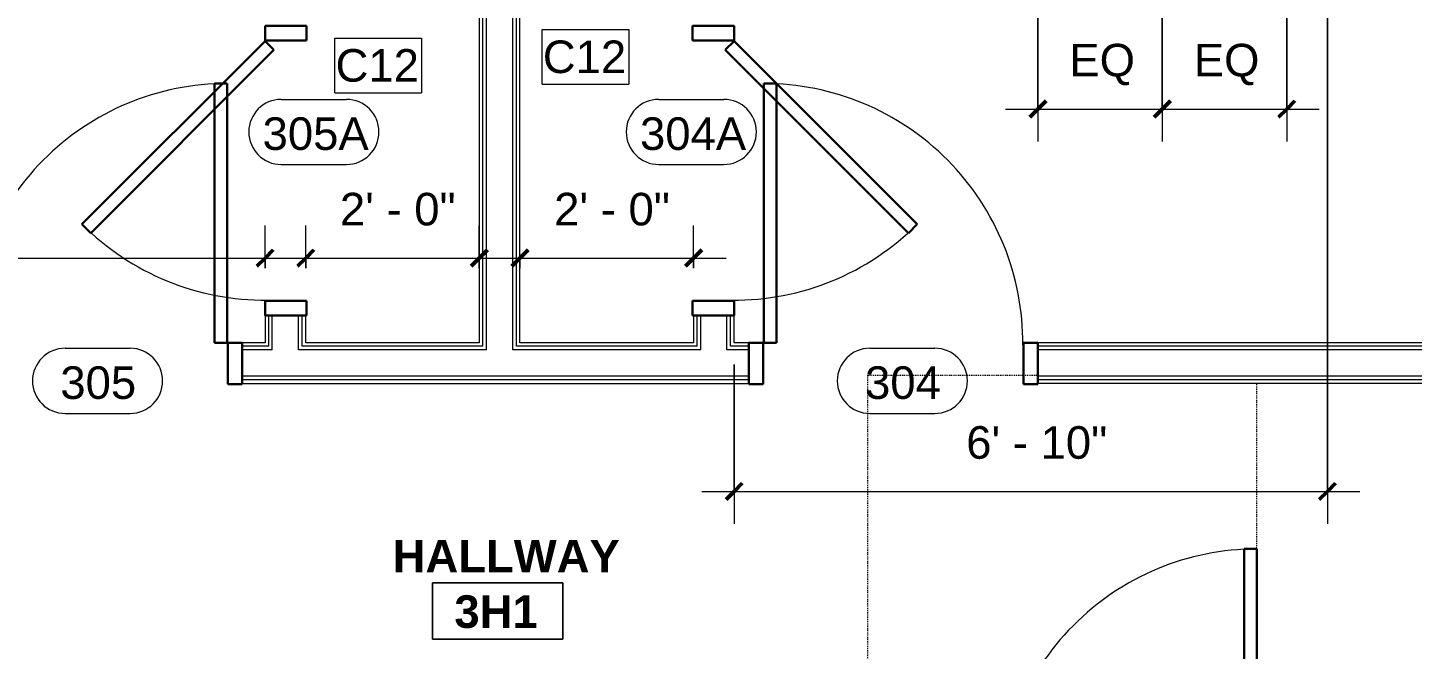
# Model space of a CAD drawing. Header units: inches. Extents: x -1176 to 1474, y -2632 to 978.
# Drawn here: x 744 to 935.5, y 368.3 to 454.2 of the extents above; entities that cross this region are included whole.
import ezdxf

# ---------------------------------------------------------------- set-up
doc = ezdxf.new("R2010")
doc.units = ezdxf.units.IN
doc.header["$MEASUREMENT"] = 0
doc.linetypes.add('Dash', pattern=[0.25, 0.125, -0.125])
for name, color, linetype, lineweight in [('A-ANNO-DIMS', 211, 'Continuous', 9), ('A-ANNO-DIMS-48', 211, 'Continuous', 9), ('A-ANNO-KEYN', 231, 'Continuous', 9), ('A-AREA-IDEN', 2, 'Continuous', 9), ('A-DOOR', 31, 'Continuous', 18), ('A-DOOR-FRAM', 31, 'Continuous', 30), ('A-DOOR-IDEN', 31, 'Continuous', 9), ('A-GENM', 13, 'Continuous', 18), ('A-WALL', 113, 'Continuous', 18), ('I-WALL', 2, 'Continuous', 18)]:
    doc.layers.add(name, color=color, linetype=linetype, lineweight=lineweight)
doc.styles.add('Arial', font='arial.ttf', dxfattribs={"height": 4.5})
doc.styles.add('Swis721 Lt BT', font='swissl.ttf', dxfattribs={"height": 4.5})
doc.styles.add('Swis721 Lt BT_B', font='', dxfattribs={"height": 4.5})
doc.styles.get('Swis721 Lt BT_B').set_extended_font_data('Swis721 Lt BT', bold=True)
doc.dimstyles.new('OTJ_-_3_32__Linear__1_2__Tolerance', dxfattribs={"dimscale": 12, "dimtxt": 4.748918, "dimasz": 0.1875, "dimexe": 0.375, "dimexo": 0.25, "dimgap": 0.25, "dimtad": 1, "dimdec": 1, "dimrnd": 0.5, "dimzin": 3, "dimdsep": 46, "dimlunit": 4, "dimtxsty": 'Swis721 Lt BT', "dimblk1": 'OBLIQUE', "dimblk2": 'OBLIQUE', "dimsah": 1, "dimcen": 0.09, "dimdle": 0.375, "dimazin": 0, "dimtfac": 1, "dimtdec": 4, "dimtix": 1, "dimtmove": 0, "dimatfit": 3, "dimfxl": 1, "dimtvp": 1, "dimfrac": 2, "dimtolj": 1, "dimtzin": 0, "dimarcsym": 2})
doc.dimstyles.new('OTJ_-_3_32__Linear__1_2__Tolerance_1', dxfattribs={"dimscale": 12, "dimtxt": 4.748918, "dimasz": 0.1875, "dimexe": 0.375, "dimexo": 0.25, "dimgap": 0.25, "dimtad": 1, "dimdec": 1, "dimrnd": 0.5, "dimzin": 3, "dimdsep": 46, "dimlunit": 4, "dimtxsty": 'Swis721 Lt BT', "dimblk1": 'OBLIQUE', "dimblk2": 'OBLIQUE', "dimsah": 1, "dimcen": 0.09, "dimdle": 0.375, "dimazin": 0, "dimtfac": 1, "dimtdec": 4, "dimtix": 1, "dimtmove": 2, "dimatfit": 3, "dimfxl": 1, "dimtvp": 1, "dimfrac": 2, "dimtolj": 1, "dimtzin": 0, "dimarcsym": 2})

# ---------------------------------------------------------------- blocks, each defined once
blk = doc.blocks.new('Single Flush - D2 3_ X 8_-8252907-3rd Floor Construction')
at = {"layer": 'A-DOOR', "lineweight": 30}
for p, q in [((-8.65, -26.9), (16.67, -1.58)), ((16.67, -1.58), (17.91, -2.81)), ((17.91, -2.81), (-7.42, -28.14)), ((-7.42, -28.14), (-8.65, -26.9))]:
    blk.add_line(p, q, dxfattribs=at)
at = {"layer": 'A-DOOR', "lineweight": 9}
blk.add_arc((17.91, -2.81), 35.81, 179.5, 225, dxfattribs=at)
at = {"layer": 'A-DOOR-FRAM'}
for p, q in [((-20, 2.94), (-20, -2.81)), ((-20, 2.94), (-18, 2.94)), ((-18, 2.94), (-18, -2.81)), ((18, 2.94), (18, -2.81)), ((18, 2.94), (20, 2.94)), ((20, 2.94), (20, -2.81)), ((-20, -2.81), (-18, -2.81)), ((18, -2.81), (20, -2.81))]:
    blk.add_line(p, q, dxfattribs=at)
blk = doc.blocks.new('Single Flush - D2 3_ X 8_-8252908-3rd Floor Construction')
at = {"layer": 'A-DOOR', "lineweight": 30}
for p, q in [((-7.42, 28.14), (-8.65, 26.9)), ((-8.65, 26.9), (16.67, 1.58)), ((17.91, 2.81), (-7.42, 28.14)), ((16.67, 1.58), (17.91, 2.81))]:
    blk.add_line(p, q, dxfattribs=at)
at = {"layer": 'A-DOOR', "lineweight": 9}
blk.add_arc((17.91, 2.81), 35.81, 135, 180.5, dxfattribs=at)
at = {"layer": 'A-DOOR-FRAM'}
for p, q in [((-20, -2.94), (-20, 2.81)), ((-20, 2.81), (-18, 2.81)), ((-18, -2.94), (-18, 2.81)), ((18, -2.94), (18, 2.81)), ((18, 2.81), (20, 2.81)), ((20, -2.94), (20, 2.81)), ((-20, -2.94), (-18, -2.94)), ((18, -2.94), (20, -2.94))]:
    blk.add_line(p, q, dxfattribs=at)
blk = doc.blocks.new('Single Flush - D1 3_ X 8_-8249534-3rd Floor Construction')
at = {"layer": 'A-DOOR', "lineweight": 30}
for p, q in [((16.15625, 38.625), (16.15625, 2.8125)), ((17.90625, 38.625), (16.15625, 38.625)), ((17.90625, 2.8125), (17.90625, 38.625)), ((16.15625, 2.8125), (17.90625, 2.8125))]:
    blk.add_line(p, q, dxfattribs=at)
at = {"layer": 'A-DOOR', "lineweight": 9}
blk.add_arc((17.90625, 2.8125), 35.8125, 90, 180.5, dxfattribs=at)
at = {"layer": 'A-DOOR-FRAM'}
for p, q in [((-20, -2.9375), (-20, 2.8125)), ((-20, 2.8125), (-18, 2.8125)), ((-18, -2.9375), (-18, 2.8125)), ((18.000004, -2.9375), (18.000004, 2.8125)), ((18.000004, 2.8125), (20.000004, 2.8125)), ((20.000004, -2.9375), (20.000004, 2.8125)), ((-20, -2.9375), (-18, -2.9375)), ((18.000004, -2.9375), (20.000004, -2.9375))]:
    blk.add_line(p, q, dxfattribs=at)
blk = doc.blocks.new('Single Flush - D1 3_ X 8_-8250001-3rd Floor Construction')
at = {"layer": 'A-DOOR', "lineweight": 30}
for p, q in [((16.15625, -2.8125), (17.90625, -2.8125)), ((16.15625, -38.625), (16.15625, -2.8125)), ((17.90625, -2.8125), (17.90625, -38.625)), ((17.90625, -38.625), (16.15625, -38.625))]:
    blk.add_line(p, q, dxfattribs=at)
at = {"layer": 'A-DOOR', "lineweight": 9}
blk.add_arc((17.90625, -2.8125), 35.8125, 179.5, 270, dxfattribs=at)
at = {"layer": 'A-DOOR-FRAM'}
for p, q in [((-20, 2.9375), (-20, -2.8125)), ((-20, 2.9375), (-18, 2.9375)), ((-18, 2.9375), (-18, -2.8125)), ((18.000004, 2.9375), (18.000004, -2.8125)), ((18.000004, 2.9375), (20.000004, 2.9375)), ((20.000004, 2.9375), (20.000004, -2.8125)), ((-20, -2.8125), (-18, -2.8125)), ((18.000004, -2.8125), (20.000004, -2.8125))]:
    blk.add_line(p, q, dxfattribs=at)
blk = doc.blocks.new('Single Flush - D2 3_ X 8_-8525396-3rd Floor Construction')
at = {"layer": 'A-DOOR', "lineweight": 30}
for p, q in [((16.16, 39.81), (16.16, 4)), ((17.91, 39.81), (16.16, 39.81)), ((17.91, 4), (17.91, 39.81)), ((16.16, 4), (17.91, 4))]:
    blk.add_line(p, q, dxfattribs=at)
at = {"layer": 'A-DOOR', "lineweight": 9}
blk.add_arc((17.91, 4), 35.81, 90, 180.5, dxfattribs=at)
at = {"layer": 'A-DOOR-FRAM'}
for p, q in [((-20, -1.75), (-20, 4)), ((-20, 4), (-18, 4)), ((-18, -1.75), (-18, 4)), ((18, -1.75), (18, 4)), ((18, 4), (20, 4)), ((20, -1.75), (20, 4)), ((-20, -1.75), (-18, -1.75)), ((18, -1.75), (20, -1.75))]:
    blk.add_line(p, q, dxfattribs=at)
at = {"layer": 'A-GENM', "linetype": 'Dash', "lineweight": 9}
for p, q in [((-35.91, 63.81), (-12.38, 63.81)), ((-35.91, 4), (-35.91, 63.81)), ((17.91, 4), (17.91, 62.7)), ((17.87, 4), (17.91, 4)), ((-17.91, -4), (-17.91, -32.41)), ((17.87, -4), (17.91, -4)), ((17.91, -4), (17.91, -32.41)), ((-17.91, -38.03), (-17.91, -51.81)), ((17.91, -38.03), (17.91, -51.81)), ((-29.91, -39.89), (-29.91, -51.81)), ((-17.91, -51.81), (-29.91, -51.81)), ((-17.91, -51.81), (-2.81, -51.81)), ((2.81, -51.81), (17.91, -51.81))]:
    blk.add_line(p, q, dxfattribs=at)
blk = doc.blocks.new('Door Tag - Door Tag-41184-3rd Floor Construction')
at = {"layer": 'A-DOOR-IDEN'}
for p, q in [((-0.09375, 0.09375), (0.09375, 0.09375)), ((-0.09375, -0.09375), (0.09375, -0.09375))]:
    blk.add_line(p, q, dxfattribs=at)
for centre, start, end in [((-0.09375, 0), 90, 270), ((0.09375, 0), 270, 90)]:
    blk.add_arc(centre, 0.09375, start, end, dxfattribs=at)
blk = doc.blocks.new('Room Tag - Room Name and Number-3379422-3rd Floor Construction')
at = {"layer": 'A-AREA-IDEN'}
for p, q in [((-0.1881, -0.1636), (-0.1881, -0.0018)), ((-0.1881, -0.0018), (0.1869, -0.0018)), ((0.1869, -0.0018), (-0.1881, -0.0018)), ((-0.1881, -0.0018), (-0.1881, -0.1636)), ((0.1869, -0.0018), (0.1869, -0.1636)), ((0.1869, -0.1636), (0.1869, -0.0018)), ((0.1869, -0.1636), (-0.1881, -0.1636)), ((-0.1881, -0.1636), (0.1869, -0.1636))]:
    blk.add_line(p, q, dxfattribs=at)
blk = doc.blocks.new('DIMBLOCK14-3rd Floor Construction')
at = {"layer": 'A-ANNO-DIMS-48'}
for p, q in [((782.49, 420.96), (782.49, 426.87)), ((806.49, 420.96), (806.49, 426.87)), ((777.99, 422.37), (810.99, 422.37)), ((782.49, 422.37), (782.49, 420.96)), ((806.49, 422.37), (806.49, 420.96))]:
    blk.add_line(p, q, dxfattribs=at)
at = {"layer": 'A-ANNO-DIMS-48', "lineweight": 50}
for p, q in [((782.49, 422.37), (783.61, 423.5)), ((806.49, 422.37), (807.61, 423.5)), ((782.49, 422.37), (781.36, 421.25)), ((806.49, 422.37), (805.36, 421.25))]:
    blk.add_line(p, q, dxfattribs=at)
at = {"layer": 'A-ANNO-DIMS-48', "color": 0, "insert": (787.21, 431.38), "char_height": 4.5, "width": 17.4579, "attachment_point": 1, "line_spacing_factor": 1.005062, "style": 'Swis721 Lt BT'}
blk.add_mtext('2\' - 0"', dxfattribs=at)
blk = doc.blocks.new('_Oblique')
at = {"color": 0, "linetype": 'ByBlock', "lineweight": -2}
blk.add_line((-0.5, -0.5), (0.5, 0.5), dxfattribs=at)
blk = doc.blocks.new('DIMBLOCK15-3rd Floor Construction')
at = {"layer": 'A-ANNO-DIMS-48'}
for p, q in [((812.11, 420.96), (812.11, 426.87)), ((836.11, 420.96), (836.11, 426.87)), ((807.61, 422.37), (840.61, 422.37)), ((812.11, 422.37), (812.11, 420.96)), ((836.11, 422.37), (836.11, 420.96))]:
    blk.add_line(p, q, dxfattribs=at)
at = {"layer": 'A-ANNO-DIMS-48', "lineweight": 50}
for p, q in [((812.11, 422.37), (813.24, 423.5)), ((836.11, 422.37), (837.24, 423.5)), ((812.11, 422.37), (810.99, 421.25)), ((836.11, 422.37), (834.99, 421.25))]:
    blk.add_line(p, q, dxfattribs=at)
at = {"layer": 'A-ANNO-DIMS-48', "color": 0, "insert": (816.84, 431.38), "char_height": 4.5, "width": 17.4579, "attachment_point": 1, "line_spacing_factor": 1.005062, "style": 'Swis721 Lt BT'}
blk.add_mtext('2\' - 0"', dxfattribs=at)
blk = doc.blocks.new('DIMBLOCK30-3rd Floor Construction')
at = {"layer": 'A-ANNO-DIMS-48'}
for p, q in [((682.82, 456.26), (682.82, 417.87)), ((682.82, 422.37), (682.82, 456.26)), ((776.86, 420.96), (776.86, 426.87)), ((678.32, 422.37), (781.36, 422.37)), ((776.86, 422.37), (776.86, 420.96))]:
    blk.add_line(p, q, dxfattribs=at)
at = {"layer": 'A-ANNO-DIMS-48', "lineweight": 50}
for p, q in [((682.82, 422.37), (683.95, 423.5)), ((776.86, 422.37), (777.99, 423.5)), ((682.82, 422.37), (681.7, 421.25)), ((776.86, 422.37), (775.74, 421.25))]:
    blk.add_line(p, q, dxfattribs=at)
at = {"layer": 'A-ANNO-DIMS-48', "color": 0, "insert": (703.5, 427.75), "char_height": 4.5, "width": 21.438, "attachment_point": 1, "line_spacing_factor": 1.005062, "style": 'Swis721 Lt BT'}
blk.add_mtext('7\' - 10"', dxfattribs=at)
blk = doc.blocks.new('DIMBLOCK54-3rd Floor Construction')
at = {"layer": 'A-ANNO-DIMS-48'}
for p, q in [((923.77, 456.26), (923.77, 385.62)), ((923.77, 390.12), (923.77, 456.26)), ((841.74, 407.67), (841.74, 385.62)), ((841.74, 390.12), (841.74, 407.67)), ((837.24, 390.12), (928.27, 390.12))]:
    blk.add_line(p, q, dxfattribs=at)
at = {"layer": 'A-ANNO-DIMS-48', "lineweight": 50}
for p, q in [((841.74, 390.12), (842.86, 391.24)), ((923.77, 390.12), (924.9, 391.24)), ((841.74, 390.12), (840.61, 388.99)), ((923.77, 390.12), (922.65, 388.99))]:
    blk.add_line(p, q, dxfattribs=at)
at = {"layer": 'A-ANNO-DIMS-48', "color": 0, "insert": (873.82, 399.13), "char_height": 4.5, "width": 21.438, "attachment_point": 1, "line_spacing_factor": 1.005062, "style": 'Swis721 Lt BT'}
blk.add_mtext('6\' - 10"', dxfattribs=at)
blk = doc.blocks.new('DIMBLOCK56-3rd Floor Construction')
at = {"layer": 'A-ANNO-DIMS-48'}
for p, q in [((900.94, 474.38), (900.94, 438.46)), ((900.94, 442.96), (900.94, 474.38)), ((883.74, 456.26), (883.74, 438.46)), ((883.74, 442.96), (883.74, 456.26)), ((879.24, 442.96), (900.94, 442.96))]:
    blk.add_line(p, q, dxfattribs=at)
at = {"layer": 'A-ANNO-DIMS-48', "lineweight": 50}
for p, q in [((883.74, 442.96), (882.61, 441.83)), ((883.74, 442.96), (884.86, 444.08)), ((900.94, 442.96), (899.82, 441.83)), ((900.94, 442.96), (902.07, 444.08))]:
    blk.add_line(p, q, dxfattribs=at)
at = {"layer": 'A-ANNO-DIMS-48', "color": 0, "insert": (888.08, 451.97), "char_height": 4.5, "width": 10.2215, "attachment_point": 1, "line_spacing_factor": 1.005062, "style": 'Swis721 Lt BT'}
blk.add_mtext('EQ', dxfattribs=at)
blk = doc.blocks.new('DIMBLOCK57-3rd Floor Construction')
at = {"layer": 'A-ANNO-DIMS-48'}
for p, q in [((900.94, 474.38), (900.94, 438.46)), ((900.94, 442.96), (900.94, 474.38)), ((918.15, 464.26), (918.15, 438.46)), ((918.15, 442.96), (918.15, 464.26)), ((900.94, 442.96), (922.65, 442.96))]:
    blk.add_line(p, q, dxfattribs=at)
at = {"layer": 'A-ANNO-DIMS-48', "lineweight": 50}
for p, q in [((900.94, 442.96), (899.82, 441.83)), ((900.94, 442.96), (902.07, 444.08)), ((918.15, 442.96), (917.02, 441.83)), ((918.15, 442.96), (919.27, 444.08))]:
    blk.add_line(p, q, dxfattribs=at)
at = {"layer": 'A-ANNO-DIMS-48', "color": 0, "insert": (905.29, 451.97), "char_height": 4.5, "width": 10.2215, "attachment_point": 1, "line_spacing_factor": 1.005062, "style": 'Swis721 Lt BT'}
blk.add_mtext('EQ', dxfattribs=at)
blk = doc.blocks.new('Keynote Tag - Keynote Number - Boxed-135510-3rd Floor Construction')
at = {"layer": 'A-ANNO-KEYN'}
for p, q in [((-0.125, -0.0792), (-0.125, 0.0781)), ((-0.125, 0.0781), (0.125, 0.0781)), ((0.125, 0.0781), (0.125, -0.0792)), ((-0.125, -0.0792), (0.125, -0.0792))]:
    blk.add_line(p, q, dxfattribs=at)

msp = doc.modelspace()

# ---------------------------------------------------------------- linework, layer by layer
at = {"layer": 'A-WALL'}
for p, q in [((806.99, 410.17), (806.99, 459.76)), ((807.49, 409.67), (807.49, 460.26)), ((811.11, 409.67), (811.11, 459.26)), ((811.61, 410.17), (811.61, 459.26)), ((777.36, 410.17), (777.36, 414.45)), ((777.86, 409.67), (777.86, 414.45)), ((781.49, 409.67), (781.49, 414.45)), ((781.99, 410.17), (781.99, 414.45)), ((836.61, 410.17), (836.61, 414.45)), ((837.11, 409.67), (837.11, 414.45)), ((840.74, 409.67), (840.74, 414.45)), ((841.24, 410.17), (841.24, 414.45)), ((777.36, 410.17), (773.7, 410.17)), ((806.99, 410.17), (781.99, 410.17)), ((836.61, 410.17), (811.61, 410.17)), ((843.74, 410.17), (841.24, 410.17)), ((1092.74, 410.17), (883.74, 410.17)), ((777.86, 409.67), (773.7, 409.67)), ((807.49, 409.67), (781.49, 409.67)), ((837.11, 409.67), (811.11, 409.67)), ((843.74, 409.67), (840.74, 409.67)), ((1092.74, 409.67), (883.74, 409.67)), ((843.74, 406.05), (773.7, 406.05)), ((1092.74, 406.05), (883.74, 406.05)), ((843.74, 405.55), (773.7, 405.55)), ((1092.74, 405.55), (883.74, 405.55))]:
    msp.add_line(p, q, dxfattribs=at)
at = {"layer": 'I-WALL'}
for p, q in [((806.49, 459.26), (806.49, 410.67)), ((812.11, 410.67), (812.11, 459.26)), ((776.86, 414.45), (776.86, 410.67)), ((782.49, 414.45), (776.86, 414.45)), ((782.49, 410.67), (782.49, 414.45)), ((836.11, 414.45), (836.11, 410.67)), ((841.74, 414.45), (836.11, 414.45)), ((841.74, 410.67), (841.74, 414.45)), ((776.86, 410.67), (773.7, 410.67)), ((773.7, 405.05), (773.7, 410.67)), ((806.49, 410.67), (782.49, 410.67)), ((836.11, 410.67), (812.11, 410.67)), ((843.74, 410.67), (841.74, 410.67)), ((843.74, 405.05), (843.74, 410.67)), ((1092.74, 410.67), (883.74, 410.67)), ((883.74, 405.05), (883.74, 410.67)), ((773.7, 405.05), (843.74, 405.05)), ((1092.74, 405.05), (883.74, 405.05))]:
    msp.add_line(p, q, dxfattribs=at)

# ---------------------------------------------------------------- block references
at = {"layer": 'A-ANNO-KEYN', "xscale": 47.99999999999997, "yscale": 47.99999999999997, "zscale": 47.99999999999997}
for p in [(821.16, 450.2), (792.5, 449.01)]:
    msp.add_blockref('Keynote Tag - Keynote Number - Boxed-135510-3rd Floor Construction', p, dxfattribs=at)
at = {"layer": 'A-AREA-IDEN', "xscale": 47.99999999999997, "yscale": 47.99999999999997, "zscale": 47.99999999999997}
msp.add_blockref('Room Tag - Room Name and Number-3379422-3rd Floor Construction', (809.06, 377.56), dxfattribs=at)
at = {"layer": 'A-DOOR'}
for name, p, rotation in [('Single Flush - D2 3_ X 8_-8252908-3rd Floor Construction', (779.67, 434.45), 90), ('Single Flush - D2 3_ X 8_-8252907-3rd Floor Construction', (838.92, 434.45), 90), ('Single Flush - D1 3_ X 8_-8250001-3rd Floor Construction', (863.74, 407.86), 180)]:
    msp.add_blockref(name, p, dxfattribs=dict(at, rotation=rotation))
for name, p in [('Single Flush - D1 3_ X 8_-8249534-3rd Floor Construction', (753.7, 407.86)), ('Single Flush - D2 3_ X 8_-8525396-3rd Floor Construction', (896.12, 342.35))]:
    msp.add_blockref(name, p, dxfattribs=at)
at = {"layer": 'A-DOOR-IDEN', "xscale": 47.99999999999997, "yscale": 47.99999999999997, "zscale": 47.99999999999997}
for p in [(783.61, 439.8), (835.8, 439.8), (753.7, 405.39), (864.99, 405.39)]:
    msp.add_blockref('Door Tag - Door Tag-41184-3rd Floor Construction', p, dxfattribs=at)

# ---------------------------------------------------------------- texts
at = {"layer": 'A-ANNO-KEYN', "char_height": 4.5, "width": 14.0895, "attachment_point": 1, "style": 'Arial'}
for insert in [(815.27, 452.43), (786.61, 451.24)]:
    msp.add_mtext('C12', dxfattribs=dict(at, insert=insert))
at = {"layer": 'A-AREA-IDEN', "char_height": 4.5, "attachment_point": 1, "style": 'Swis721 Lt BT_B'}
for s, insert, width in [('HALLWAY', (794.5, 383.42), 35.148), ('3H1', (803.04, 375.76), 14.0895)]:
    msp.add_mtext(s, dxfattribs=dict(at, insert=insert, width=width))
at = {"layer": 'A-DOOR-IDEN', "char_height": 4.5, "attachment_point": 1, "style": 'Swis721 Lt BT'}
for s, insert, width in [('305A', (776.52, 441.81), 16.968), ('304A', (828.71, 441.81), 16.968), ('305', (748.55, 407.4), 12.2715), ('304', (859.83, 407.4), 12.2715)]:
    msp.add_mtext(s, dxfattribs=dict(at, insert=insert, width=width))

# ---------------------------------------------------------------- dimensions: what is measured, and where the dimension line sits
at = {"layer": 'A-ANNO-DIMS'}
for base, p1, p2, override, picture, middle in [((900.94, 442.96), (883.74, 459.26), (900.94, 477.38), {"dimpost": '<>', "dimfxl": 24.991634}, 'DIMBLOCK56-3rd Floor Construction', (892.34, 448.43)), ((918.15, 442.96), (900.94, 477.38), (918.15, 467.26), {"dimpost": '<>', "dimfxl": 19.964512}, 'DIMBLOCK57-3rd Floor Construction', (909.55, 448.43))]:
    dim = msp.add_linear_dim(base=base, p1=p1, p2=p2, text='EQ', dimstyle='OTJ_-_3_32__Linear__1_2__Tolerance', override=override, dxfattribs=at)
    dim.commit()
    dim.dimension.update_dxf_attribs({"geometry": picture, "text_midpoint": middle})
dim = msp.add_linear_dim(base=(776.86, 422.37), p1=(682.82, 459.26), p2=(776.86, 423.96), dimstyle='OTJ_-_3_32__Linear__1_2__Tolerance_1', override={"dimpost": '<>', "dimfxl": 100.444032}, dxfattribs=at)
dim.commit()
dim.dimension.update_dxf_attribs({"geometry": 'DIMBLOCK30-3rd Floor Construction', "text_midpoint": (714.22, 424.75), "dimtype": 160})
for base, p1, p2, override, picture, middle in [((923.77, 390.12), (841.74, 410.67), (923.77, 459.26), {"dimpost": '<>', "dimfxl": 95.345691}, 'DIMBLOCK54-3rd Floor Construction', (882.76, 395.43)), ((806.49, 422.37), (782.49, 423.96), (806.49, 423.96), {"dimpost": '<>', "dimfxl": 24}, 'DIMBLOCK14-3rd Floor Construction', (794.49, 427.68)), ((836.11, 422.37), (812.11, 423.96), (836.11, 423.96), {"dimpost": '<>', "dimfxl": 24}, 'DIMBLOCK15-3rd Floor Construction', (824.11, 427.68))]:
    dim = msp.add_linear_dim(base=base, p1=p1, p2=p2, dimstyle='OTJ_-_3_32__Linear__1_2__Tolerance', override=override, dxfattribs=at)
    dim.commit()
    dim.dimension.update_dxf_attribs({"geometry": picture, "text_midpoint": middle})

doc.saveas('drawing.dxf')
